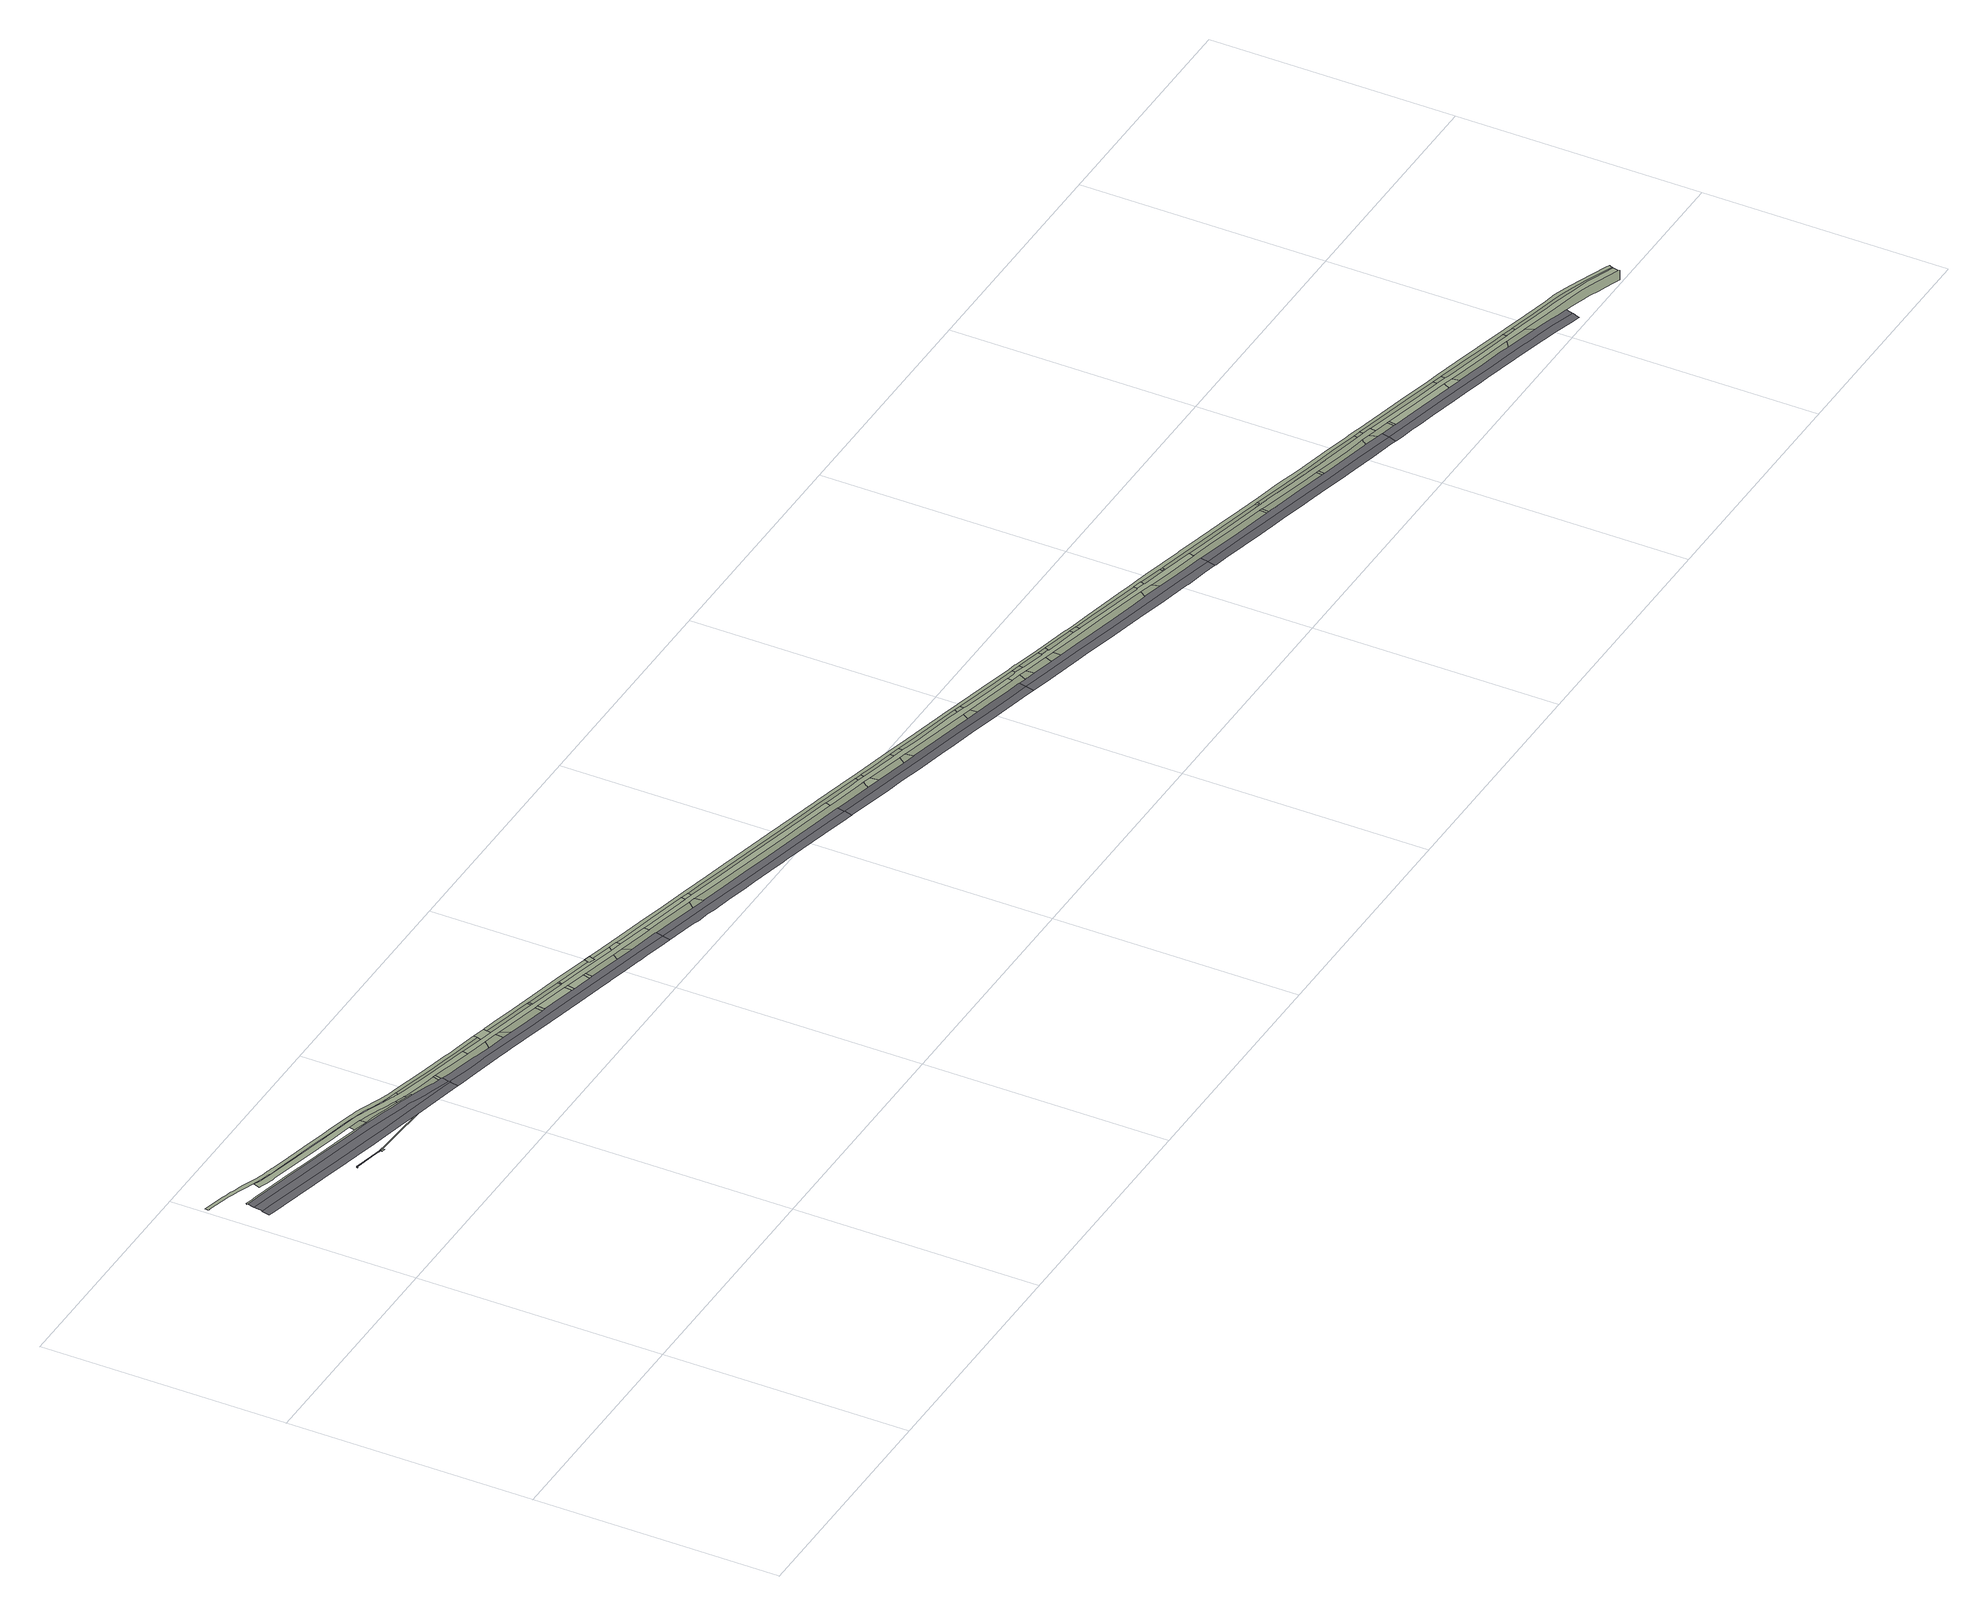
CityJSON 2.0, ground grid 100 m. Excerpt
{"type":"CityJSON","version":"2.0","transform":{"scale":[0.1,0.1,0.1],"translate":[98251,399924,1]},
"CityObjects":{
"road1":{"type":"Road","geometry":[{"type":"MultiSurface","lod":"3","boundaries":[[[0,1,2,3,4,5,6,7,8,9,10,11]]],"semantics":{"surfaces":[{"type":"AuxiliaryTrafficArea","function":"Band, Voetpad (v)","administrator":"Noord-Brabant (P)"}],"values":[0]}}]},
"road2":{"type":"Road","geometry":[{"type":"MultiSurface","lod":"3","boundaries":[[[12,13,14,15,16,17,18,19,20,21,22,23,24,25,26,27,28,29,30,31,32,33,34,35,36,37,38,39,40,41,42,43,44,45,46,47,48,49,50]]],"semantics":{"surfaces":[{"type":"AuxiliaryTrafficArea","function":"Goot, Rijbaan Regionale weg (v)","administrator":"Noord-Brabant (P)"}],"values":[0]}}]},
"road3":{"type":"Road","geometry":[{"type":"MultiSurface","lod":"3","boundaries":[[[51,52,53,54,55,56,57,58,59,60,61,62,63,64,65,66,67,68,69,70,71,72,73,74,75,76,77,78,79,80,81,82]]],"semantics":{"surfaces":[{"type":"TrafficArea","roadType":"Lane","function":"Rijstrook, Rijbaan Regionale weg (v)","administrator":"Noord-Brabant (P)"}],"values":[0]}}]},
"road4":{"type":"Road","geometry":[{"type":"MultiSurface","lod":"3","boundaries":[[[83,84,1,0,85]]],"semantics":{"surfaces":[{"type":"AuxiliaryTrafficArea","function":"Goot, Buitenberm, Berm (v)","administrator":"Noord-Brabant (P)"}],"values":[0]}}]},
"road5":{"type":"Road","geometry":[{"type":"MultiSurface","lod":"3","boundaries":[[[86,87,88,89,90,91,92,93,94,95,96,97,98,99,100,101,62,61,60,59,58,57,56,55,54,53,52,51,82,102,103]]],"semantics":{"surfaces":[{"type":"TrafficArea","roadType":"Lane","function":"Linksafvak, Rijbaan Regionale weg (v)","administrator":"Noord-Brabant (P)"}],"values":[0]}}]},
"road6":{"type":"Road","geometry":[{"type":"MultiSurface","lod":"3","boundaries":[[[45,44,43,42,41,40,39,38,37,36,35,34,33,32,31,30,29,28,27,104,105,106,107,108,109,100,99,98,97,96,95,94,93,92,91,90,89,88,87,86,103,46]]],"semantics":{"surfaces":[{"type":"TrafficArea","roadType":"Lane","function":"Rijstrook, Rijbaan Regionale weg (v)","administrator":"Noord-Brabant (P)"}],"values":[0]}}]},
"road7":{"type":"Road","geometry":[{"type":"MultiSurface","lod":"3","boundaries":[[[110,111,112,113,68,67,114,85,0,11,115]]],"semantics":{"surfaces":[{"type":"AuxiliaryTrafficArea","function":"Band, Voetpad (v)","administrator":"Noord-Brabant (P)"}],"values":[0]}}]},
"road8":{"type":"Road","geometry":[{"type":"MultiSurface","lod":"3","boundaries":[[[18,17,116,117]]],"semantics":{"surfaces":[{"type":"AuxiliaryTrafficArea","function":"Rijstrook, Inrit (v)","administrator":"Noord-Brabant (P)"}],"values":[0]}}]},
"road9":{"type":"Road","geometry":[{"type":"MultiSurface","lod":"3","boundaries":[[[118,119,120,121,122,123,124,125,126,127,128,129,130,131,132,133,134,135,136,137,138,139,140,141,142,143,144,145,146,147,148,149,150,151,152,153,154,155,156,157,158,159,160,161,162,163,164,165,166,167,168,169,170,171,172,173,174,175,176,177,178,179,180,181,182,183,184,185,186,187,188,189,190,191,192,193]]],"semantics":{"surfaces":[{"type":"AuxiliaryTrafficArea","function":"Voetstrook, Voetpad (v)","administrator":"Noord-Brabant (P)"}],"values":[0]}}]},
"road10":{"type":"Road","geometry":[{"type":"MultiSurface","lod":"3","boundaries":[[[194,195,196,197,198,199,200,201,202,203,204,205,206,207,208,209,210,211,212,213,214,215,216,217,218,219,220,221,222,223,224,225,226,227,228,229,230,231,232,233,234,117,116,235,236,237,238,239,240,241,242,243,244,245]]],"semantics":{"surfaces":[{"type":"AuxiliaryTrafficArea","function":"Fietsstrook, Fietspad (v)","administrator":"Noord-Brabant (P)"}],"values":[0]}}]},
"road11":{"type":"Road","geometry":[{"type":"MultiSurface","lod":"3","boundaries":[[[234,233,232,231,230,229,228,227,226,23,22,21,20,19,18,117]]],"semantics":{"surfaces":[{"type":"AuxiliaryTrafficArea","function":"Zichthoek, Tussenberm, Berm (v)","administrator":"Noord-Brabant (P)"}],"values":[0]}}]},
"road12":{"type":"Road","geometry":[{"type":"MultiSurface","lod":"3","boundaries":[[[225,224,25,24,23,226]]],"semantics":{"surfaces":[{"type":"AuxiliaryTrafficArea","function":"Rijstrook, Doorsteek, Inrit (v)","administrator":"Noord-Brabant (P)"}],"values":[0]}}]},
"road13":{"type":"Road","geometry":[{"type":"MultiSurface","lod":"3","boundaries":[[[246,247,248,249,213,212,211,210,209,208,250]]],"semantics":{"surfaces":[{"type":"AuxiliaryTrafficArea","function":"Rijstrook, Doorsteek, Inrit (v)","administrator":"Noord-Brabant (P)"}],"values":[0]}}]},
"road14":{"type":"Road","geometry":[{"type":"MultiSurface","lod":"3","boundaries":[[[223,222,221,107,106,105,104,27,26,25,224]]],"semantics":{"surfaces":[{"type":"AuxiliaryTrafficArea","function":"Zichthoek, Tussenberm, Berm (v)","administrator":"Noord-Brabant (P)"}],"values":[0]}}]},
"road15":{"type":"Road","geometry":[{"type":"MultiSurface","lod":"3","boundaries":[[[108,107,221,220]]],"semantics":{"surfaces":[{"type":"AuxiliaryTrafficArea","function":"Fietsstrook, Doorsteek, Fietspad (v)","administrator":"Noord-Brabant (P)"}],"values":[0]}}]},
"road16":{"type":"Road","geometry":[{"type":"MultiSurface","lod":"3","boundaries":[[[163,162,161,160,159,158,251,217,216,215,214,213,249,164]]],"semantics":{"surfaces":[{"type":"AuxiliaryTrafficArea","function":"Zichthoek, Buitenberm, Berm (v)","administrator":"Noord-Brabant (P)"}],"values":[0]}}]},
"road17":{"type":"Road","geometry":[{"type":"MultiSurface","lod":"3","boundaries":[[[252,253,254,255,256,257,258,259,260,261,109,108,220,219,218]]],"semantics":{"surfaces":[{"type":"AuxiliaryTrafficArea","function":"Zichthoek, Tussenberm, Berm (v)","administrator":"Noord-Brabant (P)"}],"values":[0]}}]},
"road18":{"type":"Road","geometry":[{"type":"MultiSurface","lod":"3","boundaries":[[[262,256,255,254,253,263]]],"semantics":{"surfaces":[{"type":"AuxiliaryTrafficArea","function":"Rijstrook, Inrit (v)","administrator":"Noord-Brabant (P)"}],"values":[0]}}]},
"road19":{"type":"Road","geometry":[{"type":"MultiSurface","lod":"3","boundaries":[[[157,264,265,266,251,158]]],"semantics":{"surfaces":[{"type":"AuxiliaryTrafficArea","function":"Rijstrook, Inrit (v)","administrator":"Noord-Brabant (P)"}],"values":[0]}}]},
"road20":{"type":"Road","geometry":[{"type":"MultiSurface","lod":"3","boundaries":[[[267,262,263,268]]],"semantics":{"surfaces":[{"type":"AuxiliaryTrafficArea","function":"Rijstrook, Inrit (v)","administrator":"Noord-Brabant (P)"}],"values":[0]}}]},
"road21":{"type":"Road","geometry":[{"type":"MultiSurface","lod":"3","boundaries":[[[269,270,271,267,268]]],"semantics":{"surfaces":[{"type":"AuxiliaryTrafficArea","function":"Zichthoek, Tussenberm, Berm (v)","administrator":"Noord-Brabant (P)"}],"values":[0]}}]},
"road22":{"type":"Road","geometry":[{"type":"MultiSurface","lod":"3","boundaries":[[[272,273,274,275,276,266,265]]],"semantics":{"surfaces":[{"type":"AuxiliaryTrafficArea","function":"Zichthoek, Buitenberm, Berm (v)","administrator":"Noord-Brabant (P)"}],"values":[0]}}]},
"road23":{"type":"Road","geometry":[{"type":"MultiSurface","lod":"3","boundaries":[[[277,278,279,280,281,282,283,284,285,286,287,288,289,290,291,292,293,294,295,296,297,298,299,300,301,302,303,304,305,306,307,308,309,65,64,63,62,101]]],"semantics":{"surfaces":[{"type":"TrafficArea","roadType":"Lane","function":"Rijstrook, Rijbaan Regionale weg (v)","administrator":"Noord-Brabant (P)"}],"values":[0]}}]},
"road24":{"type":"Road","geometry":[{"type":"MultiSurface","lod":"3","boundaries":[[[310,270,269,311]]],"semantics":{"surfaces":[{"type":"AuxiliaryTrafficArea","function":"Fietsstrook, Doorsteek, Fietspad (v)","administrator":"Noord-Brabant (P)"}],"values":[0]}}]},
"road25":{"type":"Road","geometry":[{"type":"MultiSurface","lod":"3","boundaries":[[[312,313,314,315,316,317,318,319,320,321,322,323,324,325,286,285,284,283,282,281,280,279,278,277,101,100,109,261,260,259,258,257,256,262,267,271,270,310]]],"semantics":{"surfaces":[{"type":"TrafficArea","roadType":"Lane","function":"Rijstrook, Rijbaan Regionale weg (v)","administrator":"Noord-Brabant (P)"}],"values":[0]}}]},
"road26":{"type":"Road","geometry":[{"type":"MultiSurface","lod":"3","boundaries":[[[326,275,274,327]]],"semantics":{"surfaces":[{"type":"AuxiliaryTrafficArea","function":"Voetstrook, Voetpad (v)","administrator":"Noord-Brabant (P)"}],"values":[0]}}]},
"road27":{"type":"Road","geometry":[{"type":"MultiSurface","lod":"3","boundaries":[[[313,312,310,311,328]]],"semantics":{"surfaces":[{"type":"AuxiliaryTrafficArea","function":"Zichthoek, Tussenberm, Berm (v)","administrator":"Noord-Brabant (P)"}],"values":[0]}}]},
"road28":{"type":"Road","geometry":[{"type":"MultiSurface","lod":"3","boundaries":[[[329,330,331,332,333,334,335,336,337,338,339,340,341,327,274,273,272,265,264]]],"semantics":{"surfaces":[{"type":"AuxiliaryTrafficArea","function":"Voetstrook, Voetpad (v)","administrator":"Noord-Brabant (P)"}],"values":[0]}}]},
"road29":{"type":"Road","geometry":[{"type":"MultiSurface","lod":"3","boundaries":[[[341,340,342,343,326,327]]],"semantics":{"surfaces":[{"type":"AuxiliaryTrafficArea","function":"Zichthoek, Buitenberm, Berm (v)","administrator":"Noord-Brabant (P)"}],"values":[0]}}]},
"road30":{"type":"Road","geometry":[{"type":"MultiSurface","lod":"3","boundaries":[[[344,345,346,347,348,349,350,351,352,353,354,355,328,311,269,268,263,253,252,218,217,251,266,276,275,326,343,342,356]]],"semantics":{"surfaces":[{"type":"AuxiliaryTrafficArea","function":"Fietsstrook, Fietspad (v)","administrator":"Noord-Brabant (P)"}],"values":[0]}}]},
"road31":{"type":"Road","geometry":[{"type":"MultiSurface","lod":"3","boundaries":[[[314,313,328,355]]],"semantics":{"surfaces":[{"type":"AuxiliaryTrafficArea","function":"Fietsstrook, Doorsteek, Fietspad (v)","administrator":"Noord-Brabant (P)"}],"values":[0]}}]},
"road32":{"type":"Road","geometry":[{"type":"MultiSurface","lod":"3","boundaries":[[[356,342,340,339]]],"semantics":{"surfaces":[{"type":"AuxiliaryTrafficArea","function":"Voetstrook, Voetpad (v)","administrator":"Noord-Brabant (P)"}],"values":[0]}}]},
"road33":{"type":"Road","geometry":[{"type":"MultiSurface","lod":"3","boundaries":[[[316,315,314,355,354]]],"semantics":{"surfaces":[{"type":"AuxiliaryTrafficArea","function":"Zichthoek, Tussenberm, Berm (v)","administrator":"Noord-Brabant (P)"}],"values":[0]}}]},
"road34":{"type":"Road","geometry":[{"type":"MultiSurface","lod":"3","boundaries":[[[317,316,354,353]]],"semantics":{"surfaces":[{"type":"AuxiliaryTrafficArea","function":"Fietsstrook, Doorsteek, Fietspad (v)","administrator":"Noord-Brabant (P)"}],"values":[0]}}]},
"road35":{"type":"Road","geometry":[{"type":"MultiSurface","lod":"3","boundaries":[[[357,358,359,360,361,345,344,356,339,338,337]]],"semantics":{"surfaces":[{"type":"AuxiliaryTrafficArea","function":"Zichthoek, Tussenberm, Berm (v)","administrator":"Noord-Brabant (P)"}],"values":[0]}}]},
"road36":{"type":"Road","geometry":[{"type":"MultiSurface","lod":"3","boundaries":[[[352,351,319,318,317,353]]],"semantics":{"surfaces":[{"type":"AuxiliaryTrafficArea","function":"Zichthoek, Tussenberm, Berm (v)","administrator":"Noord-Brabant (P)"}],"values":[0]}}]},
"road37":{"type":"Road","geometry":[{"type":"MultiSurface","lod":"3","boundaries":[[[359,358,357,337,336,362,363,364]]],"semantics":{"surfaces":[{"type":"AuxiliaryTrafficArea","function":"Bordes, Buitenberm, Berm (v)","administrator":"Noord-Brabant (P)"}],"values":[0]}}]},
"road38":{"type":"Road","geometry":[{"type":"MultiSurface","lod":"3","boundaries":[[[365,366,367,368,363,362]]],"semantics":{"surfaces":[{"type":"AuxiliaryTrafficArea","function":"SHD Muur (v)","administrator":"Noord-Brabant (P)"}],"values":[0]}}]},
"road39":{"type":"Road","geometry":[{"type":"MultiSurface","lod":"3","boundaries":[[[321,320,319,351,350]]],"semantics":{"surfaces":[{"type":"AuxiliaryTrafficArea","function":"Rijstrook, Inrit (v)","administrator":"Noord-Brabant (P)"}],"values":[0]}}]},
"road40":{"type":"Road","geometry":[{"type":"MultiSurface","lod":"3","boundaries":[[[346,345,361,369]]],"semantics":{"surfaces":[{"type":"AuxiliaryTrafficArea","function":"Rijstrook, Inrit (v)","administrator":"Noord-Brabant (P)"}],"values":[0]}}]},
"road41":{"type":"Road","geometry":[{"type":"MultiSurface","lod":"3","boundaries":[[[370,371,372,373,323,322,321,350,349,348]]],"semantics":{"surfaces":[{"type":"AuxiliaryTrafficArea","function":"Zichthoek, Tussenberm, Berm (v)","administrator":"Noord-Brabant (P)"}],"values":[0]}}]},
"road42":{"type":"Road","geometry":[{"type":"MultiSurface","lod":"3","boundaries":[[[374,375,376,377,378,347,346,369]]],"semantics":{"surfaces":[{"type":"AuxiliaryTrafficArea","function":"Zichthoek, Tussenberm, Berm (v)","administrator":"Noord-Brabant (P)"}],"values":[0]}}]},
"road43":{"type":"Road","geometry":[{"type":"MultiSurface","lod":"3","boundaries":[[[379,372,371,380]]],"semantics":{"surfaces":[{"type":"AuxiliaryTrafficArea","function":"Rijstrook, Inrit (v)","administrator":"Noord-Brabant (P)"}],"values":[0]}}]},
"road44":{"type":"Road","geometry":[{"type":"MultiSurface","lod":"3","boundaries":[[[381,377,376,382]]],"semantics":{"surfaces":[{"type":"AuxiliaryTrafficArea","function":"Rijstrook, Inrit (v)","administrator":"Noord-Brabant (P)"}],"values":[0]}}]},
"road45":{"type":"Road","geometry":[{"type":"MultiSurface","lod":"3","boundaries":[[[383,384,385,386,387,388,389,390,391,392,393,394,395,396,397,398,399,400,401,402,403,404,405,406,407,289,288,287,286]]],"semantics":{"surfaces":[{"type":"TrafficArea","roadType":"Lane","function":"Rijstrook, Rijbaan Regionale weg (v)","administrator":"Noord-Brabant (P)"}],"values":[0]}}]},
"road46":{"type":"Road","geometry":[{"type":"MultiSurface","lod":"3","boundaries":[[[408,409,410,411,412,413,414,415,389,388,387,386,385,384,383,286,325,324,323,373,372,379]]],"semantics":{"surfaces":[{"type":"TrafficArea","roadType":"Lane","function":"Rijstrook, Rijbaan Regionale weg (v)","administrator":"Noord-Brabant (P)"}],"values":[0]}}]},
"road47":{"type":"Road","geometry":[{"type":"MultiSurface","lod":"3","boundaries":[[[416,417,418,419,420,421,422,423,424,425,426,427,380,371,370,348,347,378,377,381]]],"semantics":{"surfaces":[{"type":"AuxiliaryTrafficArea","function":"Fietsstrook, Fietspad (v)","administrator":"Noord-Brabant (P)"}],"values":[0]}}]},
"road48":{"type":"Road","geometry":[{"type":"MultiSurface","lod":"3","boundaries":[[[427,426,425,424,423,422,421,428,429,430,431,413,412,411,410,409,408,379,380]]],"semantics":{"surfaces":[{"type":"AuxiliaryTrafficArea","function":"Zichthoek, Tussenberm, Berm (v)","administrator":"Noord-Brabant (P)"}],"values":[0]}}]},
"road49":{"type":"Road","geometry":[{"type":"MultiSurface","lod":"3","boundaries":[[[432,433,434,435,436,437,438,439,440,420,419,418,417,416,381,382]]],"semantics":{"surfaces":[{"type":"AuxiliaryTrafficArea","function":"Zichthoek, Buitenberm, Berm (v)","administrator":"Noord-Brabant (P)"}],"values":[0]}}]},
"road50":{"type":"Road","geometry":[{"type":"MultiSurface","lod":"3","boundaries":[[[441,430,429,442]]],"semantics":{"surfaces":[{"type":"AuxiliaryTrafficArea","function":"Rijstrook, Inrit (v)","administrator":"Noord-Brabant (P)"}],"values":[0]}}]},
"road51":{"type":"Road","geometry":[{"type":"MultiSurface","lod":"3","boundaries":[[[443,438,437,444]]],"semantics":{"surfaces":[{"type":"AuxiliaryTrafficArea","function":"Rijstrook, Inrit (v)","administrator":"Noord-Brabant (P)"}],"values":[0]}}]},
"road52":{"type":"Road","geometry":[{"type":"MultiSurface","lod":"3","boundaries":[[[445,446,441,442]]],"semantics":{"surfaces":[{"type":"AuxiliaryTrafficArea","function":"Zichthoek, Tussenberm, Berm (v)","administrator":"Noord-Brabant (P)"}],"values":[0]}}]},
"road53":{"type":"Road","geometry":[{"type":"MultiSurface","lod":"3","boundaries":[[[447,448,449,450,451,452,443,444]]],"semantics":{"surfaces":[{"type":"AuxiliaryTrafficArea","function":"Zichthoek, Buitenberm, Berm (v)","administrator":"Noord-Brabant (P)"}],"values":[0]}}]},
"road54":{"type":"Road","geometry":[{"type":"MultiSurface","lod":"3","boundaries":[[[453,446,445,454]]],"semantics":{"surfaces":[{"type":"AuxiliaryTrafficArea","function":"Rijstrook, Inrit (v)","administrator":"Noord-Brabant (P)"}],"values":[0]}}]},
"road55":{"type":"Road","geometry":[{"type":"MultiSurface","lod":"3","boundaries":[[[455,450,449,456]]],"semantics":{"surfaces":[{"type":"AuxiliaryTrafficArea","function":"Rijstrook, Inrit (v)","administrator":"Noord-Brabant (P)"}],"values":[0]}}]},
"road56":{"type":"Road","geometry":[{"type":"MultiSurface","lod":"3","boundaries":[[[457,458,459,460,461,462,463,464,465,466,467,468,469,470,471,472,473,474,475,476,392,391,390,389]]],"semantics":{"surfaces":[{"type":"TrafficArea","roadType":"Lane","function":"Rijstrook, Rijbaan Regionale weg (v)","administrator":"Noord-Brabant (P)"}],"values":[0]}}]},
"road57":{"type":"Road","geometry":[{"type":"MultiSurface","lod":"3","boundaries":[[[477,478,479,480,481,482,483,484,485,463,462,461,460,459,458,457,389,415,414,413,431,430,441,446,453]]],"semantics":{"surfaces":[{"type":"TrafficArea","roadType":"Lane","function":"Rijstrook, Rijbaan Regionale weg (v)","administrator":"Noord-Brabant (P)"}],"values":[0]}}]},
"road58":{"type":"Road","geometry":[{"type":"MultiSurface","lod":"3","boundaries":[[[486,487,488,489,490,491,492,493,494,495,496,497,498,454,445,442,429,428,421,420,440,439,438,443,452,451,450,455]]],"semantics":{"surfaces":[{"type":"AuxiliaryTrafficArea","function":"Fietsstrook, Fietspad (v)","administrator":"Noord-Brabant (P)"}],"values":[0]}}]},
"road59":{"type":"Road","geometry":[{"type":"MultiSurface","lod":"3","boundaries":[[[498,497,479,478,477,453,454]]],"semantics":{"surfaces":[{"type":"AuxiliaryTrafficArea","function":"Zichthoek, Tussenberm, Berm (v)","administrator":"Noord-Brabant (P)"}],"values":[0]}}]},
"road60":{"type":"Road","geometry":[{"type":"MultiSurface","lod":"3","boundaries":[[[499,500,490,489,488,487,486,455,456]]],"semantics":{"surfaces":[{"type":"AuxiliaryTrafficArea","function":"Zichthoek, Buitenberm, Berm (v)","administrator":"Noord-Brabant (P)"}],"values":[0]}}]},
"road61":{"type":"Road","geometry":[{"type":"MultiSurface","lod":"3","boundaries":[[[480,479,497,496]]],"semantics":{"surfaces":[{"type":"AuxiliaryTrafficArea","function":"Rijstrook, Inrit (v)","administrator":"Noord-Brabant (P)"}],"values":[0]}}]},
"road62":{"type":"Road","geometry":[{"type":"MultiSurface","lod":"3","boundaries":[[[491,490,500,501]]],"semantics":{"surfaces":[{"type":"AuxiliaryTrafficArea","function":"Rijstrook, Inrit (v)","administrator":"Noord-Brabant (P)"}],"values":[0]}}]},
"road63":{"type":"Road","geometry":[{"type":"MultiSurface","lod":"3","boundaries":[[[495,502,503,483,482,481,480,496]]],"semantics":{"surfaces":[{"type":"AuxiliaryTrafficArea","function":"Zichthoek, Tussenberm, Berm (v)","administrator":"Noord-Brabant (P)"}],"values":[0]}}]},
"road64":{"type":"Road","geometry":[{"type":"MultiSurface","lod":"3","boundaries":[[[504,505,506,507,494,493,492,491,501]]],"semantics":{"surfaces":[{"type":"AuxiliaryTrafficArea","function":"Zichthoek, Buitenberm, Berm (v)","administrator":"Noord-Brabant (P)"}],"values":[0]}}]},
"road65":{"type":"Road","geometry":[{"type":"MultiSurface","lod":"3","boundaries":[[[508,503,502,509]]],"semantics":{"surfaces":[{"type":"AuxiliaryTrafficArea","function":"Rijstrook, Inrit (v)","administrator":"Noord-Brabant (P)"}],"values":[0]}}]},
"road66":{"type":"Road","geometry":[{"type":"MultiSurface","lod":"3","boundaries":[[[510,506,505,511]]],"semantics":{"surfaces":[{"type":"AuxiliaryTrafficArea","function":"Rijstrook, Inrit (v)","administrator":"Noord-Brabant (P)"}],"values":[0]}}]},
"road67":{"type":"Road","geometry":[{"type":"MultiSurface","lod":"3","boundaries":[[[512,508,509,513]]],"semantics":{"surfaces":[{"type":"AuxiliaryTrafficArea","function":"Zichthoek, Tussenberm, Berm (v)","administrator":"Noord-Brabant (P)"}],"values":[0]}}]},
"road68":{"type":"Road","geometry":[{"type":"MultiSurface","lod":"3","boundaries":[[[514,515,516,517,518,519,510,511]]],"semantics":{"surfaces":[{"type":"AuxiliaryTrafficArea","function":"Zichthoek, Buitenberm, Berm (v)","administrator":"Noord-Brabant (P)"}],"values":[0]}}]},
"road69":{"type":"Road","geometry":[{"type":"MultiSurface","lod":"3","boundaries":[[[520,512,513,521]]],"semantics":{"surfaces":[{"type":"AuxiliaryTrafficArea","function":"Rijstrook, Inrit (v)","administrator":"Noord-Brabant (P)"}],"values":[0]}}]},
"road70":{"type":"Road","geometry":[{"type":"MultiSurface","lod":"3","boundaries":[[[522,516,515,523]]],"semantics":{"surfaces":[{"type":"AuxiliaryTrafficArea","function":"Rijstrook, Inrit (v)","administrator":"Noord-Brabant (P)"}],"values":[0]}}]},
"road71":{"type":"Road","geometry":[{"type":"MultiSurface","lod":"3","boundaries":[[[524,525,526,527,528,522,523]]],"semantics":{"surfaces":[{"type":"AuxiliaryTrafficArea","function":"Zichthoek, Buitenberm, Berm (v)","administrator":"Noord-Brabant (P)"}],"values":[0]}}]},
"road72":{"type":"Road","geometry":[{"type":"MultiSurface","lod":"3","boundaries":[[[529,526,525,530]]],"semantics":{"surfaces":[{"type":"AuxiliaryTrafficArea","function":"Rijstrook, Inrit (v)","administrator":"Noord-Brabant (P)"}],"values":[0]}}]},
"road73":{"type":"Road","geometry":[{"type":"MultiSurface","lod":"3","boundaries":[[[531,532,533,534,535,536,537,538,539,540,541,542,543,544,545,546,547,548,549,550,466,465,464,463]]],"semantics":{"surfaces":[{"type":"TrafficArea","roadType":"Lane","function":"Rijstrook, Rijbaan Regionale weg (v)","administrator":"Noord-Brabant (P)"}],"values":[0]}}]},
"road74":{"type":"Road","geometry":[{"type":"MultiSurface","lod":"3","boundaries":[[[551,552,553,554,555,556,557,558,520,521]]],"semantics":{"surfaces":[{"type":"AuxiliaryTrafficArea","function":"Zichthoek, Tussenberm, Berm (v)","administrator":"Noord-Brabant (P)"}],"values":[0]}}]},
"road75":{"type":"Road","geometry":[{"type":"MultiSurface","lod":"3","boundaries":[[[558,557,556,555,554,559,560,561,562,563,564,536,535,534,533,532,531,463,485,484,483,503,508,512,520]]],"semantics":{"surfaces":[{"type":"TrafficArea","roadType":"Lane","function":"Rijstrook, Rijbaan Regionale weg (v)","administrator":"Noord-Brabant (P)"}],"values":[0]}}]},
"road76":{"type":"Road","geometry":[{"type":"MultiSurface","lod":"3","boundaries":[[[565,566,567,568,569,570,571,572,573,574,575,576,553,552,551,521,513,509,502,495,494,507,506,510,519,518,517,516,522,528,527,526,529]]],"semantics":{"surfaces":[{"type":"AuxiliaryTrafficArea","function":"Fietsstrook, Fietspad (v)","administrator":"Noord-Brabant (P)"}],"values":[0]}}]},
"road77":{"type":"Road","geometry":[{"type":"MultiSurface","lod":"3","boundaries":[[[577,578,579,580,581,582,583,584,585,586,587,588,589,590,591,592,593,594,595,596,597,598,599,600,601,602,603,604,605,606,607,608,609,610,611,612,613,614,615,616,617,618,619,620,621,622,623,624,625,626,627,628,629,630,631,632,633,634,635,636,637,638,639,640,641,642,643,644,645,646,647,648,649,650,651,652,653,654,655,530,525,524,523,515,514,511,505,504,501,500,499,456,449,448,447,444,437,436,435,434,433,432,382,376,375,374,369,361,360,359,364,656,657,658,659,660,661,662,663,664,665,666,667,668,669,670,671,672,673,674,675,676,677,678,679,680,681,682]]],"semantics":{"surfaces":[{"type":"AuxiliaryTrafficArea","function":"Voetstrook, Voetpad (v)","administrator":"Noord-Brabant (P)"}],"values":[0]}}]},
"road78":{"type":"Road","geometry":[{"type":"MultiSurface","lod":"3","boundaries":[[[655,654,653,567,566,565,529,530]]],"semantics":{"surfaces":[{"type":"AuxiliaryTrafficArea","function":"Zichthoek, Buitenberm, Berm (v)","administrator":"Noord-Brabant (P)"}],"values":[0]}}]},
"road79":{"type":"Road","geometry":[{"type":"MultiSurface","lod":"3","boundaries":[[[559,554,553,576]]],"semantics":{"surfaces":[{"type":"AuxiliaryTrafficArea","function":"Rijstrook, Inrit (v)","administrator":"Noord-Brabant (P)"}],"values":[0]}}]},
"road80":{"type":"Road","geometry":[{"type":"MultiSurface","lod":"3","boundaries":[[[568,567,653,652]]],"semantics":{"surfaces":[{"type":"AuxiliaryTrafficArea","function":"Rijstrook, Inrit (v)","administrator":"Noord-Brabant (P)"}],"values":[0]}}]},
"road81":{"type":"Road","geometry":[{"type":"MultiSurface","lod":"3","boundaries":[[[683,684,685,686,651,650]]],"semantics":{"surfaces":[{"type":"AuxiliaryTrafficArea","function":"Bordes, Tussenberm, Berm (v)","administrator":"Noord-Brabant (P)"}],"values":[0]}}]},
"road82":{"type":"Road","geometry":[{"type":"MultiSurface","lod":"3","boundaries":[[[687,688,689,690,691,692,693,694,562,561,560,559,576,575,574,573]]],"semantics":{"surfaces":[{"type":"AuxiliaryTrafficArea","function":"Zichthoek, Tussenberm, Berm (v)","administrator":"Noord-Brabant (P)"}],"values":[0]}}]},
"road83":{"type":"Road","geometry":[{"type":"MultiSurface","lod":"3","boundaries":[[[695,691,690,696]]],"semantics":{"surfaces":[{"type":"AuxiliaryTrafficArea","function":"Fietsstrook, Doorsteek, Fietspad (v)","administrator":"Noord-Brabant (P)"}],"values":[0]}}]},
"road84":{"type":"Road","geometry":[{"type":"MultiSurface","lod":"3","boundaries":[[[697,698,699,700,701,644,643,642,641,640,702,703,704,705,706,707,708,572,571,570,569,568,652,651,686,685,684,683,650,649,648,647,646,645]]],"semantics":{"surfaces":[{"type":"AuxiliaryTrafficArea","function":"Zichthoek, Buitenberm, Berm (v)","administrator":"Noord-Brabant (P)"}],"values":[0]}}]},
"road85":{"type":"Road","geometry":[{"type":"MultiSurface","lod":"3","boundaries":[[[701,700,699,698,697,645,644]]],"semantics":{"surfaces":[{"type":"AuxiliaryTrafficArea","function":"Bordes, Tussenberm, Berm (v)","administrator":"Noord-Brabant (P)"}],"values":[0]}}]},
"road86":{"type":"Road","geometry":[{"type":"MultiSurface","lod":"3","boundaries":[[[709,710,711,712,713,714,715,716,717,718,719,720,721,722,723,724,725,726,727,728,729,730,539,538,537,536]]],"semantics":{"surfaces":[{"type":"TrafficArea","roadType":"Lane","function":"Rijstrook, Rijbaan Regionale weg (v)","administrator":"Noord-Brabant (P)"}],"values":[0]}}]},
"road87":{"type":"Road","geometry":[{"type":"MultiSurface","lod":"3","boundaries":[[[731,732,733,734,735,736,737,738,739,740,741,742,714,713,712,711,710,709,536,564,563,562,694,693,692,691,695]]],"semantics":{"surfaces":[{"type":"TrafficArea","roadType":"Lane","function":"Rijstrook, Rijbaan Regionale weg (v)","administrator":"Noord-Brabant (P)"}],"values":[0]}}]},
"road88":{"type":"Road","geometry":[{"type":"MultiSurface","lod":"3","boundaries":[[[708,707,706,705,704,703,702,743,744,745,746,747,748,749,750,751,752,753,754,696,690,689,688,687,573,572]]],"semantics":{"surfaces":[{"type":"AuxiliaryTrafficArea","function":"Fietsstrook, Fietspad (v)","administrator":"Noord-Brabant (P)"}],"values":[0]}}]},
"road89":{"type":"Road","geometry":[{"type":"MultiSurface","lod":"3","boundaries":[[[754,753,752,751,733,732,731,695,696]]],"semantics":{"surfaces":[{"type":"AuxiliaryTrafficArea","function":"Zichthoek, Tussenberm, Berm (v)","administrator":"Noord-Brabant (P)"}],"values":[0]}}]},
"road90":{"type":"Road","geometry":[{"type":"MultiSurface","lod":"3","boundaries":[[[734,733,751,750]]],"semantics":{"surfaces":[{"type":"AuxiliaryTrafficArea","function":"Fietsstrook, Doorsteek, Fietspad (v)","administrator":"Noord-Brabant (P)"}],"values":[0]}}]},
"road91":{"type":"Road","geometry":[{"type":"MultiSurface","lod":"3","boundaries":[[[749,748,747,737,736,735,734,750]]],"semantics":{"surfaces":[{"type":"AuxiliaryTrafficArea","function":"Zichthoek, Tussenberm, Berm (v)","administrator":"Noord-Brabant (P)"}],"values":[0]}}]},
"road92":{"type":"Road","geometry":[{"type":"MultiSurface","lod":"3","boundaries":[[[738,737,747,746]]],"semantics":{"surfaces":[{"type":"AuxiliaryTrafficArea","function":"Rijstrook, Inrit (v)","administrator":"Noord-Brabant (P)"}],"values":[0]}}]},
"road93":{"type":"Road","geometry":[{"type":"MultiSurface","lod":"3","boundaries":[[[743,702,640,639]]],"semantics":{"surfaces":[{"type":"AuxiliaryTrafficArea","function":"Rijstrook, Inrit (v)","administrator":"Noord-Brabant (P)"}],"values":[0]}}]},
"road94":{"type":"Road","geometry":[{"type":"MultiSurface","lod":"3","boundaries":[[[755,739,738,746,745,756]]],"semantics":{"surfaces":[{"type":"AuxiliaryTrafficArea","function":"Zichthoek, Tussenberm, Berm (v)","administrator":"Noord-Brabant (P)"}],"values":[0]}}]},
"road95":{"type":"Road","geometry":[{"type":"MultiSurface","lod":"3","boundaries":[[[757,755,756,758]]],"semantics":{"surfaces":[{"type":"AuxiliaryTrafficArea","function":"Fietsstrook, Doorsteek, Fietspad (v)","administrator":"Noord-Brabant (P)"}],"values":[0]}}]},
"road96":{"type":"Road","geometry":[{"type":"MultiSurface","lod":"3","boundaries":[[[638,637,636,635,759,760,761,744,743,639]]],"semantics":{"surfaces":[{"type":"AuxiliaryTrafficArea","function":"Zichthoek, Buitenberm, Berm (v)","administrator":"Noord-Brabant (P)"}],"values":[0]}}]},
"road97":{"type":"Road","geometry":[{"type":"MultiSurface","lod":"3","boundaries":[[[762,763,764,765,766,767,757,758]]],"semantics":{"surfaces":[{"type":"AuxiliaryTrafficArea","function":"Zichthoek, Tussenberm, Berm (v)","administrator":"Noord-Brabant (P)"}],"values":[0]}}]},
"road98":{"type":"Road","geometry":[{"type":"MultiSurface","lod":"3","boundaries":[[[768,765,764,769]]],"semantics":{"surfaces":[{"type":"AuxiliaryTrafficArea","function":"Rijstrook, Inrit (v)","administrator":"Noord-Brabant (P)"}],"values":[0]}}]},
"road99":{"type":"Road","geometry":[{"type":"MultiSurface","lod":"3","boundaries":[[[770,759,635,634]]],"semantics":{"surfaces":[{"type":"AuxiliaryTrafficArea","function":"Rijstrook, Inrit (v)","administrator":"Noord-Brabant (P)"}],"values":[0]}}]},
"road100":{"type":"Road","geometry":[{"type":"MultiSurface","lod":"3","boundaries":[[[771,772,773,774,775,776,777,778,779,780,781,782,783,784,785,786,787,788,789,790,791,792,793,794,795,796,797,798,717,716,715,714]]],"semantics":{"surfaces":[{"type":"TrafficArea","roadType":"Lane","function":"Rijstrook, Rijbaan Regionale weg (v)","administrator":"Noord-Brabant (P)"}],"values":[0]}}]},
"road101":{"type":"Road","geometry":[{"type":"MultiSurface","lod":"3","boundaries":[[[799,800,801,802,803,804,805,806,807,808,809,810,782,781,780,779,778,777,776,775,774,773,772,771,714,742,741,740,739,755,757,767,766,765,768]]],"semantics":{"surfaces":[{"type":"TrafficArea","roadType":"Lane","function":"Rijstrook, Rijbaan Regionale weg (v)","administrator":"Noord-Brabant (P)"}],"values":[0]}}]},
"road102":{"type":"Road","geometry":[{"type":"MultiSurface","lod":"3","boundaries":[[[811,812,813,802,801,800,799,768,769]]],"semantics":{"surfaces":[{"type":"AuxiliaryTrafficArea","function":"Zichthoek, Tussenberm, Berm (v)","administrator":"Noord-Brabant (P)"}],"values":[0]}}]},
"road103":{"type":"Road","geometry":[{"type":"MultiSurface","lod":"3","boundaries":[[[633,632,631,814,815,816,817,818,770,634]]],"semantics":{"surfaces":[{"type":"AuxiliaryTrafficArea","function":"Zichthoek, Buitenberm, Berm (v)","administrator":"Noord-Brabant (P)"}],"values":[0]}}]},
"road104":{"type":"Road","geometry":[{"type":"MultiSurface","lod":"3","boundaries":[[[818,817,816,815,814,819,820,821,822,823,824,825,826,827,828,829,830,831,832,833,834,835,836,837,838,839,840,841,842,843,844,845,846,813,812,811,769,764,763,762,758,756,745,744,761,760,759,770]]],"semantics":{"surfaces":[{"type":"AuxiliaryTrafficArea","function":"Fietsstrook, Fietspad (v)","administrator":"Noord-Brabant (P)"}],"values":[0]}}]},
"road105":{"type":"Road","geometry":[{"type":"MultiSurface","lod":"3","boundaries":[[[804,803,802,813,846,845]]],"semantics":{"surfaces":[{"type":"AuxiliaryTrafficArea","function":"Rijstrook, Inrit (v)","administrator":"Noord-Brabant (P)"}],"values":[0]}}]},
"road106":{"type":"Road","geometry":[{"type":"MultiSurface","lod":"3","boundaries":[[[820,819,814,631,630]]],"semantics":{"surfaces":[{"type":"AuxiliaryTrafficArea","function":"Rijstrook, Inrit (v)","administrator":"Noord-Brabant (P)"}],"values":[0]}}]},
"road107":{"type":"Road","geometry":[{"type":"MultiSurface","lod":"3","boundaries":[[[844,843,842,841,840,839,838,837,836,835,847,848,849,850,851,852,853,854,855,856,857,858,859,860,861,808,807,806,805,804,845]]],"semantics":{"surfaces":[{"type":"AuxiliaryTrafficArea","function":"Zichthoek, Tussenberm, Berm (v)","administrator":"Noord-Brabant (P)"}],"values":[0]}}]},
"road108":{"type":"Road","geometry":[{"type":"MultiSurface","lod":"3","boundaries":[[[629,628,627,626,625,624,623,834,833,832,831,830,829,828,827,826,825,824,823,822,821,820,630]]],"semantics":{"surfaces":[{"type":"AuxiliaryTrafficArea","function":"Zichthoek, Buitenberm, Berm (v)","administrator":"Noord-Brabant (P)"}],"values":[0]}}]}
},
"vertices":[
[613,1467,14],[613,1465,14],[611,1466,14],[585,1472,15],[490,1494,14],[487,1493,14],[484,1492,14],[481,1491,14],[482,1494,14],[484,1495,14],[485,1495,14],[487,1496,14],
[244,1708,17],[338,1687,17],[428,1666,16],[530,1642,16],[607,1624,15],[681,1607,15],[741,1591,15],[774,1585,14],[814,1575,14],[845,1566,14],[875,1558,14],[897,1551,14],[909,1547,14],[948,1535,14],[966,1529,14],[965,1524,14],[947,1530,14],[915,1540,14],[884,1549,14],[856,1557,14],[822,1567,14],[799,1573,15],[775,1579,15],[729,1590,15],[643,1610,14],[566,1628,15],[512,1640,16],[426,1660,16],[371,1673,16],[306,1688,17],[295,1690,17],[204,1711,18],[154,1723,17],[112,1732,17],[99,1736,18],[95,1737,18],[97,1741,18],[125,1735,17],[150,1730,17],
[139,1654,19],[265,1624,18],[290,1618,18],[394,1594,17],[488,1571,17],[546,1558,17],[661,1532,17],[723,1518,16],[763,1509,16],[878,1485,17],[1054,1448,16],[1097,1438,17],[1097,1437,15],[1091,1408,15],[1090,1405,14],[1035,1417,14],[875,1451,15],[860,1454,15],[807,1467,15],[699,1491,16],[621,1508,16],[541,1526,17],[447,1548,16],[359,1568,17],[318,1578,17],[283,1586,17],[269,1590,16],[183,1610,16],[153,1617,17],[100,1629,17],[75,1635,17],[82,1667,19],
[625,1457,14],[612,1459,14],[626,1466,14],
[149,1691,18],[299,1656,18],[311,1653,18],[468,1617,17],[624,1581,17],[741,1554,16],[822,1533,16],[865,1519,16],[886,1514,16],[910,1507,17],[948,1494,16],[983,1482,16],[1022,1469,16],[1056,1458,16],[1098,1446,16],[1098,1442,16],[84,1671,19],[91,1704,18],
[1000,1511,16],[1029,1501,16],[1062,1490,15],[1090,1482,15],[1102,1478,15],[1107,1477,15],
[566,1480,14],[613,1470,14],[655,1467,14],[752,1461,15],[713,1461,14],[488,1498,14],
[688,1631,13],[740,1618,14],
[2,1856,17],[2,1857,17],[90,1835,17],[111,1829,16],[132,1824,16],[152,1817,16],[174,1810,16],[196,1803,15],[219,1795,15],[237,1788,15],[255,1781,15],[273,1775,15],[291,1770,15],[309,1766,15],[326,1762,15],[332,1761,15],[339,1759,15],[423,1740,14],[544,1712,14],[597,1700,13],[649,1688,13],[716,1672,13],[750,1663,14],[752,1662,15],[780,1655,15],[808,1646,15],[834,1636,15],[859,1626,15],[885,1617,14],[926,1606,12],[960,1598,11],[977,1594,12],[1039,1579,10],[1135,1557,9],[1213,1539,10],[1240,1533,9],[1247,1532,8],[1263,1528,8],[1296,1520,10],[1392,1500,10],[1388,1484,10],[1336,1496,10],[1277,1509,10],[1203,1525,10],[1129,1542,10],[1056,1560,10],[949,1583,13],[919,1591,13],[898,1596,14],[878,1602,14],[835,1617,14],[799,1631,14],[772,1639,14],[748,1646,14],[722,1653,14],[702,1658,14],[679,1663,14],[612,1678,14],[531,1697,15],[442,1718,15],[376,1733,15],[341,1741,15],[307,1748,15],[290,1753,16],[268,1759,16],[238,1769,16],[214,1777,16],[188,1787,16],[165,1795,16],[148,1801,17],[123,1809,17],[104,1815,17],[3,1841,18],[2,1841,18],[1,1844,17],[1,1845,17],
[248,1762,15],[275,1753,15],[299,1747,15],[375,1729,14],[509,1698,14],[602,1677,13],[694,1656,13],[730,1647,13],[755,1641,14],[779,1633,14],[800,1627,13],[821,1619,14],[844,1610,13],[861,1603,13],[879,1596,13],[898,1589,13],[914,1583,13],[929,1577,13],[936,1575,13],[946,1572,12],[971,1565,13],[1010,1554,13],[1090,1534,12],[1287,1489,12],[1282,1467,12],[1196,1487,12],[1109,1506,14],[1096,1509,14],[1028,1524,13],[959,1542,13],[946,1546,13],[908,1558,14],[904,1559,14],[884,1566,14],[866,1573,13],[849,1581,13],[830,1589,13],[810,1596,13],[790,1603,13],[771,1610,13],[751,1616,13],[681,1634,13],[606,1651,13],[447,1688,13],[291,1724,14],[275,1727,14],[260,1731,14],[251,1734,14],[244,1735,14],[226,1741,15],[210,1747,16],[219,1772,16],
[888,1597,13],[902,1593,13],[920,1589,13],[949,1582,13],[880,1599,14],
[1384,1467,11],
[1330,1456,11],[1375,1445,12],[1371,1440,12],[1364,1432,13],[1349,1417,13],[1283,1433,14],[1274,1435,14],[1213,1450,15],[1179,1458,15],[1140,1467,15],
[1428,1399,14],[1433,1432,12],
[1444,1487,10],[1441,1472,10],[1437,1454,11],
[1472,1389,14],[1451,1428,11],
[1645,1384,11],[1637,1352,13],[1516,1379,13],
[1533,1451,9],[1633,1428,9],[1656,1422,9],[1652,1405,11],[1522,1435,11],
[1197,1418,15],[1267,1403,15],[1283,1400,15],[1399,1373,15],[1531,1342,14],[1604,1326,14],[1752,1292,14],[1957,1245,13],[2104,1211,14],[2241,1179,14],[2241,1178,14],[2234,1150,13],[2233,1147,13],[2186,1158,13],[2119,1174,13],[2074,1183,13],[2064,1186,13],[1979,1205,13],[1919,1219,13],[1913,1221,13],[1871,1230,13],[1853,1234,14],[1842,1236,13],[1819,1242,13],[1748,1258,13],[1655,1279,13],[1596,1293,13],[1449,1327,14],[1383,1343,14],[1344,1351,14],[1311,1358,14],[1193,1384,13],[1103,1403,14],
[1651,1349,13],[1658,1380,11],
[1730,1331,12],[1798,1315,12],[1812,1312,12],[1868,1299,12],[1893,1293,12],[1908,1290,12],[1985,1273,13],[2041,1260,12],[2104,1245,12],[2121,1241,12],[2245,1213,13],[2248,1212,13],[2248,1209,13],[2241,1181,14],
[1661,1403,11],[1665,1420,9],
[1804,1347,11],
[1450,1486,10],[1495,1476,10],[1605,1452,9],[1708,1428,9],[1836,1399,10],[1949,1372,10],[1980,1365,10],[1986,1363,10],[1982,1349,9],[1911,1364,9],[1825,1384,9],[1818,1385,9],[1734,1404,9],
[1814,1368,10],[1678,1399,11],
[1883,1352,10],[2085,1305,9],[2134,1295,9],[2261,1266,9],[2256,1244,9],[2220,1252,9],[2110,1277,9],[2063,1287,9],[2017,1298,10],[1915,1321,11],[1901,1324,11],[1819,1343,11],[1820,1366,10],
[1980,1340,10],[2006,1333,10],[2008,1341,10],[2089,1323,9],[2096,1322,9],
[1987,1365,9],[2013,1359,9],[2013,1357,10],
[1987,1366,9],[1991,1365,1],[2010,1361,2],[2014,1360,9],
[2136,1313,9],
[2330,1227,9],[2470,1194,11],[2445,1166,13],[2368,1184,13],
[2160,1307,9],[2322,1271,8],[2485,1234,9],[2481,1216,9],[2276,1262,9],
[2504,1152,13],[2499,1188,11],
[2516,1208,9],[2519,1226,9],
[2310,1164,14],[2457,1130,14],[2663,1083,14],[2810,1049,14],[3015,1002,15],[3163,968,15],[3216,956,15],[3215,954,15],[3209,925,14],[3208,923,14],[3184,928,13],[3062,957,14],[2944,985,14],[2860,1004,14],[2834,1009,14],[2771,1024,14],[2685,1043,14],[2633,1055,14],[2565,1071,14],[2516,1082,13],[2466,1093,13],[2438,1099,14],[2385,1111,12],[2361,1117,13],[2268,1139,13],
[2613,1127,13],[2721,1103,13],[2852,1073,13],[2977,1045,13],[3106,1016,13],[3223,988,14],[3222,985,14],[3216,957,14],
[2676,1170,11],[2835,1135,11],[2976,1102,11],[3127,1067,11],[3235,1042,12],[3231,1022,10],[3197,1029,10],[3092,1053,10],[2987,1077,9],[2885,1100,9],[2783,1124,9],[2566,1173,10],
[3266,1014,10],[3408,980,13],[3384,951,14],[3245,983,14],
[2575,1213,9],[2679,1189,8],[2834,1154,8],[3017,1111,8],[3200,1070,10],[3417,1020,9],[3413,1004,11],[3363,1013,11],[3246,1039,12],
[3445,938,14],[3441,972,13],
[3442,997,11],[3446,1013,9],
[3600,936,12],[3576,907,14],
[3448,1013,9],[3491,1003,9],[3605,976,11],[3601,961,12],[3591,963,11],[3457,994,11],
[3631,895,14],[3629,929,13],
[3646,950,12],[3651,966,11],
[3368,921,16],[3515,887,16],[3633,860,16],[3838,813,17],[3955,786,16],[4102,752,17],[4190,732,17],[4189,731,17],[4183,702,16],[4182,699,16],[4127,712,16],[3985,744,16],[3854,775,15],[3762,796,15],[3687,813,15],[3560,842,14],[3478,861,15],[3397,879,14],[3300,901,14],[3217,921,14],
[3749,868,14],[3861,842,15],[3921,828,15],[3975,816,15],[4036,802,15],[4143,778,15],[4197,766,15],[4197,762,16],[4190,734,17],
[3670,944,11],[3726,929,11],[3866,899,12],[3900,892,12],[3942,882,12],[3976,874,12],[3990,868,11],[4124,836,12],[4209,817,13],[4205,797,13],[3975,848,12],[3939,857,12],[3740,904,12],
[3747,944,10],[3951,897,11],
[3980,890,11],
[4246,788,13],[4230,758,15],
[4169,846,11],[4258,826,11],[4254,811,13],[4237,811,13],
[4279,747,15],[4279,779,14],
[4293,802,13],[4296,817,12],
[4369,726,16],[4384,755,14],
[4362,803,12],[4399,795,11],[4395,778,13],[4390,775,13],[4301,797,13],[4296,799,13],
[4418,714,16],[4421,746,14],
[4430,770,12],[4437,786,12],
[4562,757,12],[4567,756,12],[4563,738,14],[4477,756,13],[4430,766,13],
[4597,731,14],[4600,748,12],
[4307,705,18],[4455,671,18],[4660,624,18],[4808,590,19],[5013,543,19],[5164,509,19],[5163,508,20],[5157,479,19],[5156,477,18],[5102,490,18],[5013,508,17],[5010,508,18],[4971,517,18],[4887,537,17],[4748,569,17],[4617,599,17],[4535,618,17],[4461,635,17],[4425,643,16],[4274,678,16],
[4557,716,13],[4691,686,14],[4893,638,16],[4873,611,17],[4808,624,17],[4700,649,17],[4590,674,17],[4500,695,17],
[4955,592,18],[4999,581,18],[5094,560,18],[5171,543,18],[5170,539,19],[5164,510,19],
[4742,696,14],[4902,657,14],[4908,660,14],[4945,652,14],[4949,648,14],[5015,634,15],[5058,625,14],[5183,594,15],[5178,573,14],[5170,575,14],[5049,602,14],[4951,625,15],
[4263,841,10],[4295,834,10],[4300,832,10],[4413,805,10],[4446,797,10],[4566,770,11],[4571,768,11],[4606,760,11],[4686,742,11],[4870,702,13],[4900,695,13],[4950,684,14],[4998,673,14],[5089,652,13],[5171,633,13],[5178,632,13],[5285,608,13],[5395,582,13],[5500,558,14],[5602,534,13],[5709,510,14],[5809,485,15],[5984,446,15],[6060,429,14],[6095,421,15],[6129,414,15],[6130,413,15],[6259,383,15],[6397,351,15],[6510,324,14],[6559,313,15],[6712,278,15],[6725,275,14],[6775,264,14],[6892,237,14],[6903,234,14],[6942,225,14],[7029,205,14],[7139,180,14],[7190,169,15],[7223,159,15],[7265,144,15],[7309,128,15],[7364,107,14],[7424,84,15],[7439,78,15],[7431,64,15],[7392,79,15],[7322,107,15],[7253,132,15],[7202,149,15],[7152,160,15],[6999,195,14],[6938,209,14],[6888,221,14],[6847,230,14],[6657,274,15],[6558,297,15],[6514,307,15],[6412,332,15],[6284,361,15],[6182,385,15],[6124,398,14],[6092,405,14],[5992,428,15],[5845,461,12],[5669,502,12],[5574,524,12],[5559,527,12],[5493,543,12],[5281,591,12],[5179,615,12],[5077,638,12],[5064,641,12],[5050,644,12],[4948,668,14],[4911,676,13],[4768,710,12],[4684,730,12],[2017,1356,10],[2080,1342,10],[2175,1320,9],[2316,1288,9],[2412,1266,9],[2521,1242,8],[2645,1213,9],[2735,1193,9],[2844,1168,9],[2974,1138,10],[3105,1107,11],[3224,1080,10],[3235,1078,10],[3293,1064,10],[3426,1033,10],[3451,1028,10],[3619,989,11],[3661,980,10],[3717,966,10],[3873,931,10],[3880,929,10],[3927,918,10],[3960,911,10],[3991,904,10],[4118,875,9],[4191,858,10],[4228,849,10],
[5061,630,13],[5059,629,13],[5048,632,13],[5048,633,13],
[5281,551,14],[5392,525,14],[5480,505,14],[5532,493,15],[5525,461,19],[5464,475,19],[5352,500,18],[5220,532,18],
[5536,459,19],[5543,490,15],
[5558,518,14],[5561,515,14],[5565,514,14],[5570,513,14],[5572,515,14],[6088,388,16],[6004,406,16],[5885,432,16],[5746,465,16],[5600,501,16],[5420,540,15],[5230,584,15],
[5363,464,20],[5478,438,20],[5623,405,20],[5823,359,20],[5969,326,20],[6138,288,19],[6138,286,20],[6131,258,18],[6131,255,18],[6106,261,18],[6007,283,18],[5906,306,18],[5832,323,18],[5770,337,19],[5685,356,18],[5612,373,18],[5525,393,18],[5466,406,19],[5405,420,18],[5314,441,17],[5214,464,18],[5162,475,18],
[5586,447,19],[5705,420,19],[5825,393,18],[5838,390,18],[5945,365,18],[6053,341,19],[6060,340,19],[6125,325,19],[6145,320,19],[6145,318,19],[6145,317,19],[6138,289,19],
[6120,382,16],[6157,373,16],[6152,349,17],[6118,357,17],[6081,366,17],[5998,384,14],[5928,400,14],[5844,419,14],[5831,422,14],[5769,437,13],[5656,463,14],[5569,484,14],
[6208,306,19],[6215,335,17],
[6219,303,19],[6225,332,17],
[6511,291,16],[6399,315,16],[6272,345,17],
[6281,319,17],[6371,298,17],[6521,265,17],[6506,239,18],[6411,260,18],[6316,281,18],
[6565,225,18],[6561,254,17],
[6554,280,16],
[6284,255,20],[6429,222,19],[6630,176,19],[6701,160,19],[6774,144,19],[6816,133,19],[6859,123,19],[6890,115,19],[6934,104,19],[7008,85,20],[7063,70,19],[7113,56,19],[7112,54,20],[7104,26,18],[7104,25,17],[7060,37,17],[6990,56,17],[6922,73,18],[6773,110,18],[6623,144,18],[6573,155,18],[6501,171,18],[6446,184,18],[6330,211,18],[6261,226,18],[6237,232,18],[6226,233,19],[6160,248,18],
[6613,213,19],[6689,196,19],[6787,174,19],[6824,165,18],[6912,143,19],[6966,129,19],[7011,118,18],[7051,107,18],[7079,99,18],[7122,87,18],[7121,85,19],[7113,57,19],
[6637,237,16],[6731,216,16],[6855,187,16],
[6884,203,16],[6835,214,17],[6735,236,17],[6572,275,16],[6563,277,16],
[6911,197,16],[6934,193,16],[6946,190,16],[6986,181,16],[7049,167,16],[7109,153,16],[7142,146,16],[7170,139,16],[7201,130,16],[7240,120,16],[7257,116,16],[7290,108,15],[7317,100,16],[7349,89,16],[7385,74,16],[7429,59,16],[7422,35,17],[7381,51,16],[7334,70,16],[7296,83,16],[7249,97,16],[7199,110,16],[7171,116,16],[7117,128,16],[7040,146,16],[6951,166,16],[6948,166,16],[6865,185,16],
[7424,30,17],[7406,19,18],[7387,10,18],[7380,7,19],[7375,3,19],[7372,2,19],[7370,2,19],[7362,5,19],[7341,14,19],[7312,25,19],[7275,38,19],[7237,52,19],[7204,62,19],[7163,75,19],[7133,84,18]
]}
